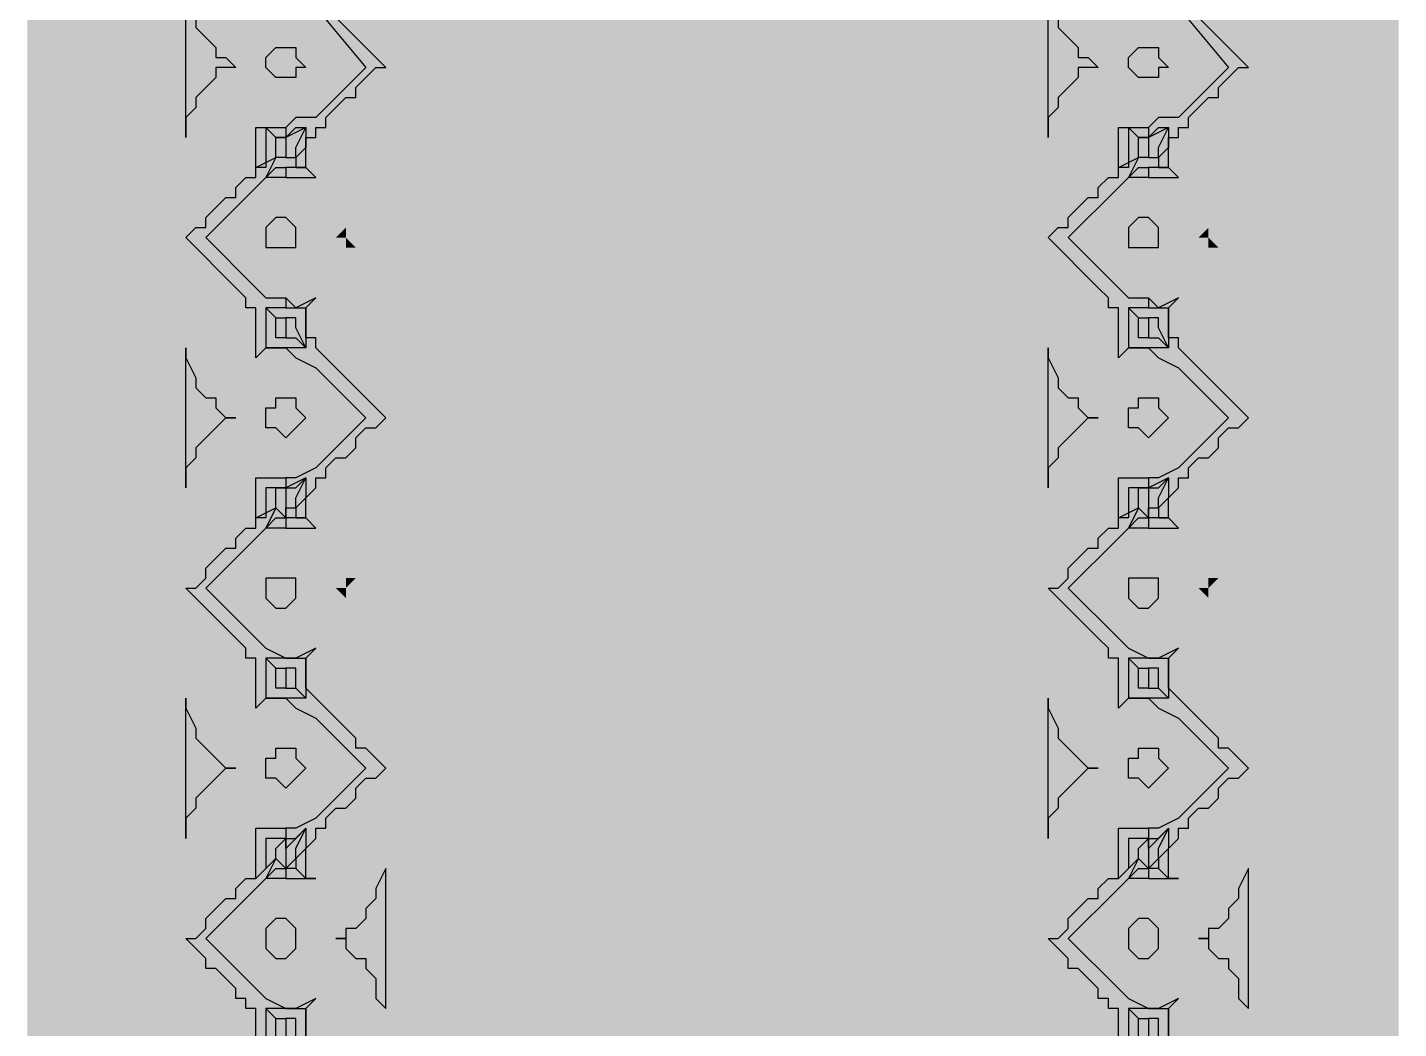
# Model space of a CAD drawing. Extents: x 25 to 394, y 90 to 639.
# Drawn here: x 307.38 to 333.91, y 211.15 to 230.52 of the extents above; entities that cross this region are included whole.
import ezdxf

# ---------------------------------------------------------------- set-up
doc = ezdxf.new("R2010")
doc.units = 0
doc.header["$MEASUREMENT"] = 0
doc.layers.get('0').update_dxf_attribs({"linetype": 'CONTINUOUS'})
doc.layers.add('FURN', color=144, linetype='CONTINUOUS')

# ---------------------------------------------------------------- blocks, each defined once
blk = doc.blocks.new('CARPET_RECT_OK')
at = {"color": 43, "linetype": 'CONTINUOUS'}
for points in [[(-10.774, 8.821), (-10.774, 8.596), (-10.774, 8.596), (-10.774, 8.371), (-10.774, 8.146), (-10.999, 7.921), (-10.549, 8.146), (-10.324, 8.146), (-10.324, 8.146), (-10.324, 8.146), (-10.549, 8.146), (-10.774, 8.146), (-10.774, 8.146), (-10.774, 8.371), (-10.774, 8.371), (-10.774, 8.596), (-10.774, 8.596), (-10.774, 8.821)], [(-10.549, 8.821), (-10.549, 8.596), (-10.549, 8.596), (-10.549, 8.596), (-10.549, 8.371), (-10.324, 8.371), (-10.324, 8.371), (-10.324, 8.371), (-10.324, 8.821)], [(8.622, 8.821), (8.622, 8.596), (8.622, 8.596), (8.622, 8.371), (8.622, 8.146), (8.397, 7.921), (8.847, 8.146), (9.072, 8.146), (9.072, 8.146), (9.072, 8.146), (8.847, 8.146), (8.622, 8.146), (8.622, 8.146), (8.622, 8.371), (8.622, 8.371), (8.622, 8.596), (8.622, 8.596), (8.622, 8.821)], [(8.847, 8.821), (8.847, 8.596), (8.847, 8.596), (8.847, 8.596), (8.847, 8.371), (9.072, 8.371), (9.072, 8.371), (9.072, 8.371), (9.072, 8.821)], [(-9.649, 8.821), (-9.649, 8.596), (-9.649, 8.371), (-9.649, 8.146), (-9.423, 8.146), (-9.423, 7.921), (-9.198, 7.921), (-9.198, 7.696), (-8.973, 7.47), (-8.748, 7.245), (-8.523, 7.245), (-8.523, 7.02), (-8.298, 6.795), (-8.073, 6.57), (-8.298, 6.57), (-8.523, 6.345), (-8.523, 6.12), (-8.748, 5.895), (-8.973, 5.67), (-9.198, 5.67), (-9.198, 5.445), (-9.423, 5.22), (-9.649, 5.22), (-9.649, 4.995), (-9.649, 4.77), (-9.649, 4.77), (-9.649, 4.545), (-9.649, 4.32), (-9.649, 4.32), (-9.649, 4.095), (-9.874, 4.095), (-10.324, 4.095), (-10.324, 4.32), (-10.324, 4.32), (-10.099, 4.32), (-9.874, 4.32), (-9.874, 4.32), (-9.874, 4.545), (-9.874, 4.545), (-9.874, 4.545), (-9.874, 4.77), (-9.874, 4.77), (-9.874, 4.995), (-9.649, 5.22), (-10.099, 4.77), (-10.099, 4.77), (-10.099, 4.545), (-10.099, 4.545), (-10.099, 4.545), (-10.099, 4.545), (-10.324, 4.32), (-10.324, 4.32), (-10.324, 4.995), (-10.324, 4.995), (-10.099, 4.77), (-9.874, 5.22), (-10.099, 4.995), (-10.324, 4.995), (-10.324, 5.22), (-10.324, 5.22), (-9.874, 5.22), (-9.649, 5.445), (-8.523, 6.57), (-9.649, 7.696), (-9.874, 7.921), (-10.324, 8.146), (-10.324, 8.146), (-10.324, 8.146), (-10.099, 8.146), (-9.874, 8.146), (-10.099, 8.371), (-10.324, 8.371), (-10.324, 8.371), (-10.324, 8.821)], [(-10.099, 8.821), (-10.099, 8.596), (-10.099, 8.596), (-10.099, 8.596), (-10.099, 8.371), (-9.874, 8.146), (-9.874, 8.371), (-9.874, 8.371), (-9.874, 8.596), (-9.874, 8.596), (-9.874, 8.821)], [(9.747, 8.821), (9.747, 8.596), (9.747, 8.371), (9.747, 8.146), (9.972, 8.146), (9.972, 7.921), (10.197, 7.921), (10.197, 7.696), (10.422, 7.47), (10.647, 7.245), (10.872, 7.245), (10.872, 7.02), (11.098, 6.795), (11.323, 6.57), (11.098, 6.57), (10.872, 6.345), (10.872, 6.12), (10.647, 5.895), (10.422, 5.67), (10.197, 5.67), (10.197, 5.445), (9.972, 5.22), (9.747, 5.22), (9.747, 4.995), (9.747, 4.77), (9.747, 4.77), (9.747, 4.545), (9.747, 4.32), (9.747, 4.32), (9.747, 4.095), (9.522, 4.095), (9.072, 4.095), (9.072, 4.32), (9.072, 4.32), (9.297, 4.32), (9.522, 4.32), (9.522, 4.32), (9.522, 4.545), (9.522, 4.545), (9.522, 4.545), (9.522, 4.77), (9.522, 4.77), (9.522, 4.995), (9.747, 5.22), (9.297, 4.77), (9.297, 4.77), (9.297, 4.545), (9.297, 4.545), (9.297, 4.545), (9.297, 4.545), (9.072, 4.32), (9.072, 4.32), (9.072, 4.995), (9.072, 4.995), (9.297, 4.77), (9.522, 5.22), (9.297, 4.995), (9.072, 4.995), (9.072, 5.22), (9.072, 5.22), (9.522, 5.22), (9.747, 5.445), (10.872, 6.57), (9.747, 7.696), (9.522, 7.921), (9.072, 8.146), (9.072, 8.146), (9.072, 8.146), (9.297, 8.146), (9.522, 8.146), (9.297, 8.371), (9.072, 8.371), (9.072, 8.371), (9.072, 8.821)], [(9.297, 8.821), (9.297, 8.596), (9.297, 8.596), (9.297, 8.596), (9.297, 8.371), (9.522, 8.146), (9.522, 8.371), (9.522, 8.371), (9.522, 8.596), (9.522, 8.596), (9.522, 8.821)], [(-10.999, -14.359), (-12.124, -13.009), (-10.999, -11.883), (-10.549, -11.883), (-10.324, -11.658), (-10.324, -11.658), (-10.324, -11.433), (-10.549, -11.658), (-10.774, -11.658), (-10.324, -11.433), (-10.324, -11.433), (-10.324, -11.433), (-10.324, -10.983), (-10.324, -10.983), (-10.324, -10.983), (-10.549, -10.983), (-10.549, -10.983), (-10.549, -11.208), (-10.549, -11.208), (-10.549, -11.208), (-10.774, -11.658), (-10.774, -11.433), (-10.774, -11.433), (-10.774, -11.208), (-10.549, -10.983), (-10.549, -10.983), (-10.549, -10.983), (-10.549, -10.758), (-10.774, -10.758), (-10.549, -10.758), (-10.324, -10.758), (-10.324, -10.758), (-10.324, -10.533), (-10.549, -10.533), (-10.999, -10.533), (-10.774, -10.758), (-10.774, -10.758), (-10.774, -10.983), (-10.774, -11.208), (-10.774, -11.433), (-10.999, -11.433), (-10.999, -11.658), (-11.224, -11.658), (-11.224, -11.883), (-11.449, -12.108), (-11.674, -12.333), (-11.899, -12.333), (-11.899, -12.558), (-12.124, -12.783), (-12.349, -13.009), (-12.574, -13.009), (-12.349, -13.234), (-12.124, -13.459), (-11.899, -13.684), (-11.899, -13.684), (-11.674, -13.909), (-11.449, -14.134)], [(8.397, -14.359), (7.272, -13.009), (8.397, -11.883), (8.847, -11.883), (9.072, -11.658), (9.072, -11.658), (9.072, -11.433), (8.847, -11.658), (8.622, -11.658), (9.072, -11.433), (9.072, -11.433), (9.072, -11.433), (9.072, -10.983), (9.072, -10.983), (9.072, -10.983), (8.847, -10.983), (8.847, -10.983), (8.847, -11.208), (8.847, -11.208), (8.847, -11.208), (8.622, -11.658), (8.622, -11.433), (8.622, -11.433), (8.622, -11.208), (8.847, -10.983), (8.847, -10.983), (8.847, -10.983), (8.847, -10.758), (8.622, -10.758), (8.847, -10.758), (9.072, -10.758), (9.072, -10.758), (9.072, -10.533), (8.847, -10.533), (8.397, -10.533), (8.622, -10.758), (8.622, -10.758), (8.622, -10.983), (8.622, -11.208), (8.622, -11.433), (8.397, -11.433), (8.397, -11.658), (8.172, -11.658), (8.172, -11.883), (7.947, -12.108), (7.722, -12.333), (7.497, -12.333), (7.497, -12.558), (7.272, -12.783), (7.047, -13.009), (6.822, -13.009), (7.047, -13.234), (7.272, -13.459), (7.497, -13.684), (7.497, -13.684), (7.722, -13.909), (7.947, -14.134)]]:
    blk.add_lwpolyline(points, dxfattribs=at)
for points in [[(-12.574, 4.995), (-12.349, 5.445), (-12.349, 5.67), (-12.124, 5.895), (-12.124, 6.12), (-11.899, 6.345), (-11.674, 6.345), (-11.674, 6.57), (-11.449, 6.57), (-11.674, 6.57), (-11.674, 6.795), (-11.899, 7.02), (-12.124, 7.02), (-12.124, 7.245), (-12.349, 7.47), (-12.349, 7.921), (-12.574, 8.146)], [(6.822, 4.995), (7.047, 5.445), (7.047, 5.67), (7.272, 5.895), (7.272, 6.12), (7.497, 6.345), (7.722, 6.345), (7.722, 6.57), (7.947, 6.57), (7.722, 6.57), (7.722, 6.795), (7.497, 7.02), (7.272, 7.02), (7.272, 7.245), (7.047, 7.47), (7.047, 7.921), (6.822, 8.146)], [(-10.324, 6.12), (-10.099, 6.12), (-9.874, 6.345), (-9.874, 6.345), (-9.874, 6.57), (-9.874, 6.795), (-9.874, 6.795), (-10.099, 7.02), (-10.324, 7.02), (-10.324, 7.02), (-10.549, 6.795), (-10.549, 6.795), (-10.549, 6.57), (-10.549, 6.345), (-10.549, 6.345), (-10.324, 6.12)], [(9.072, 6.12), (9.297, 6.12), (9.522, 6.345), (9.522, 6.345), (9.522, 6.57), (9.522, 6.795), (9.522, 6.795), (9.297, 7.02), (9.072, 7.02), (9.072, 7.02), (8.847, 6.795), (8.847, 6.795), (8.847, 6.57), (8.847, 6.345), (8.847, 6.345), (9.072, 6.12)], [(-10.324, 5.22), (-10.549, 5.22), (-10.999, 5.22), (-10.774, 5.22), (-10.774, 4.995), (-10.774, 4.77), (-10.774, 4.545), (-10.774, 4.545), (-10.999, 4.32), (-10.999, 4.095), (-11.224, 4.095), (-11.224, 3.87), (-11.449, 3.645), (-11.674, 3.645), (-11.899, 3.42), (-11.899, 3.195), (-12.124, 2.97), (-12.349, 2.97), (-12.574, 2.745), (-12.349, 2.52), (-12.124, 2.294), (-11.899, 2.294), (-11.899, 2.069), (-11.674, 1.844), (-11.449, 1.619), (-11.224, 1.394), (-11.224, 1.394), (-10.999, 1.169), (-10.999, 1.169), (-10.774, 0.944), (-10.774, 0.719), (-10.774, 0.494), (-10.774, 0.494), (-10.774, 0.269), (-10.999, 0.044), (-10.549, 0.269), (-10.324, 0.269), (-10.324, 0.269), (-10.324, 0.269), (-10.549, 0.269), (-10.774, 0.269), (-10.774, 0.269), (-10.774, 0.494), (-10.774, 0.494), (-10.774, 0.719), (-10.774, 0.719), (-10.774, 0.944), (-10.774, 1.169), (-10.774, 1.169), (-10.549, 0.944), (-10.549, 0.719), (-10.549, 0.719), (-10.549, 0.719), (-10.549, 0.494), (-10.324, 0.494), (-10.324, 0.494), (-10.324, 0.494), (-10.324, 0.944), (-10.324, 0.944), (-10.549, 0.944), (-10.774, 1.169), (-10.549, 1.169), (-10.324, 1.169), (-10.324, 1.169), (-10.324, 1.169), (-10.549, 1.394), (-10.999, 1.619), (-12.124, 2.745), (-10.999, 3.87), (-10.549, 4.095), (-10.324, 4.095), (-10.324, 4.095), (-10.324, 4.32), (-10.549, 4.32), (-10.774, 4.095), (-10.324, 4.545), (-10.324, 4.32), (-10.324, 4.32), (-10.324, 4.995), (-10.324, 4.995), (-10.324, 4.995), (-10.549, 4.77), (-10.549, 4.77), (-10.549, 4.77), (-10.549, 4.545), (-10.549, 4.545), (-10.774, 4.095), (-10.774, 4.32), (-10.774, 4.545), (-10.774, 4.545), (-10.549, 4.77), (-10.549, 4.77), (-10.549, 4.995), (-10.549, 4.995), (-10.774, 5.22), (-10.549, 4.995), (-10.324, 4.995), (-10.324, 4.995)], [(9.072, 5.22), (8.847, 5.22), (8.397, 5.22), (8.622, 5.22), (8.622, 4.995), (8.622, 4.77), (8.622, 4.545), (8.622, 4.545), (8.397, 4.32), (8.397, 4.095), (8.172, 4.095), (8.172, 3.87), (7.947, 3.645), (7.722, 3.645), (7.497, 3.42), (7.497, 3.195), (7.272, 2.97), (7.047, 2.97), (6.822, 2.745), (7.047, 2.52), (7.272, 2.294), (7.497, 2.294), (7.497, 2.069), (7.722, 1.844), (7.947, 1.619), (8.172, 1.394), (8.172, 1.394), (8.397, 1.169), (8.397, 1.169), (8.622, 0.944), (8.622, 0.719), (8.622, 0.494), (8.622, 0.494), (8.622, 0.269), (8.397, 0.044), (8.847, 0.269), (9.072, 0.269), (9.072, 0.269), (9.072, 0.269), (8.847, 0.269), (8.622, 0.269), (8.622, 0.269), (8.622, 0.494), (8.622, 0.494), (8.622, 0.719), (8.622, 0.719), (8.622, 0.944), (8.622, 1.169), (8.622, 1.169), (8.847, 0.944), (8.847, 0.719), (8.847, 0.719), (8.847, 0.719), (8.847, 0.494), (9.072, 0.494), (9.072, 0.494), (9.072, 0.494), (9.072, 0.944), (9.072, 0.944), (8.847, 0.944), (8.622, 1.169), (8.847, 1.169), (9.072, 1.169), (9.072, 1.169), (9.072, 1.169), (8.847, 1.394), (8.397, 1.619), (7.272, 2.745), (8.397, 3.87), (8.847, 4.095), (9.072, 4.095), (9.072, 4.095), (9.072, 4.32), (8.847, 4.32), (8.622, 4.095), (9.072, 4.545), (9.072, 4.32), (9.072, 4.32), (9.072, 4.995), (9.072, 4.995), (9.072, 4.995), (8.847, 4.77), (8.847, 4.77), (8.847, 4.77), (8.847, 4.545), (8.847, 4.545), (8.622, 4.095), (8.622, 4.32), (8.622, 4.545), (8.622, 4.545), (8.847, 4.77), (8.847, 4.77), (8.847, 4.995), (8.847, 4.995), (8.622, 5.22), (8.847, 4.995), (9.072, 4.995), (9.072, 4.995)], [(-8.073, 1.169), (-8.073, 1.394), (-8.298, 1.844), (-8.298, 2.069), (-8.523, 2.294), (-8.748, 2.52), (-8.748, 2.52), (-8.973, 2.745), (-9.198, 2.745), (-8.973, 2.745), (-8.748, 2.97), (-8.748, 2.97), (-8.523, 3.195), (-8.298, 3.42), (-8.298, 3.645), (-8.073, 3.87), (-8.073, 4.32)], [(11.323, 1.169), (11.323, 1.394), (11.098, 1.844), (11.098, 2.069), (10.872, 2.294), (10.647, 2.52), (10.647, 2.52), (10.422, 2.745), (10.197, 2.745), (10.422, 2.745), (10.647, 2.97), (10.647, 2.97), (10.872, 3.195), (11.098, 3.42), (11.098, 3.645), (11.323, 3.87), (11.323, 4.32)], [(-10.324, 2.294), (-10.549, 2.294), (-10.549, 2.52), (-10.549, 2.52), (-10.774, 2.745), (-10.549, 2.97), (-10.549, 2.97), (-10.549, 2.97), (-10.324, 3.195), (-10.099, 2.97), (-10.099, 2.97), (-9.874, 2.97), (-9.874, 2.745), (-9.874, 2.52), (-10.099, 2.52), (-10.099, 2.294)], [(9.072, 2.294), (8.847, 2.294), (8.847, 2.52), (8.847, 2.52), (8.622, 2.745), (8.847, 2.97), (8.847, 2.97), (8.847, 2.97), (9.072, 3.195), (9.297, 2.97), (9.297, 2.97), (9.522, 2.97), (9.522, 2.745), (9.522, 2.52), (9.297, 2.52), (9.297, 2.294)], [(-10.324, 1.169), (-9.874, 1.169), (-9.649, 1.394), (-9.649, 1.169), (-9.649, 0.944), (-9.649, 0.944), (-9.649, 0.719), (-9.649, 0.494), (-9.649, 0.269), (-9.423, 0.269), (-9.423, 0.044), (-9.198, -0.181), (-9.198, -0.181), (-8.973, -0.406), (-8.748, -0.631), (-8.523, -0.856), (-8.523, -0.856), (-8.298, -1.081), (-8.073, -1.306), (-8.298, -1.306), (-8.523, -1.531), (-8.523, -1.756), (-8.748, -1.981), (-8.973, -2.206), (-9.198, -2.206), (-9.198, -2.431), (-9.423, -2.656), (-9.649, -2.656), (-9.649, -2.882), (-9.649, -3.107), (-9.649, -3.107), (-9.649, -3.332), (-9.649, -3.557), (-9.649, -3.782), (-9.649, -3.782), (-9.874, -3.782), (-10.324, -3.782), (-10.324, -3.557), (-10.324, -3.557), (-10.099, -3.557), (-9.874, -3.557), (-9.874, -3.557), (-9.874, -3.557), (-9.874, -3.332), (-9.874, -3.332), (-9.874, -3.107), (-9.874, -3.107), (-9.874, -2.882), (-9.649, -2.882), (-10.099, -3.107), (-10.099, -3.107), (-10.099, -3.332), (-10.099, -3.332), (-10.099, -3.332), (-10.099, -3.557), (-10.324, -3.557), (-10.324, -3.557), (-10.324, -2.882), (-10.324, -2.882), (-10.099, -3.107), (-9.874, -2.656), (-10.099, -2.882), (-10.324, -2.882), (-10.324, -2.656), (-10.324, -2.656), (-9.874, -2.656), (-9.649, -2.431), (-8.523, -1.306), (-9.649, -0.181), (-9.874, 0.044), (-10.324, 0.269), (-10.324, 0.269), (-10.324, 0.269), (-10.099, 0.269), (-9.874, 0.269), (-10.099, 0.494), (-10.324, 0.494), (-10.324, 0.494), (-10.324, 0.944), (-10.324, 0.944), (-10.099, 0.944), (-10.099, 0.944), (-10.099, 0.719), (-10.099, 0.719), (-10.099, 0.719), (-10.099, 0.494), (-9.874, 0.269), (-9.874, 0.494), (-9.874, 0.494), (-9.874, 0.719), (-9.874, 0.719), (-9.874, 0.944), (-9.874, 0.944), (-9.874, 1.169), (-9.874, 1.169), (-10.099, 1.169), (-10.324, 1.169), (-10.324, 1.169)], [(9.072, 1.169), (9.522, 1.169), (9.747, 1.394), (9.747, 1.169), (9.747, 0.944), (9.747, 0.944), (9.747, 0.719), (9.747, 0.494), (9.747, 0.269), (9.972, 0.269), (9.972, 0.044), (10.197, -0.181), (10.197, -0.181), (10.422, -0.406), (10.647, -0.631), (10.872, -0.856), (10.872, -0.856), (11.098, -1.081), (11.323, -1.306), (11.098, -1.306), (10.872, -1.531), (10.872, -1.756), (10.647, -1.981), (10.422, -2.206), (10.197, -2.206), (10.197, -2.431), (9.972, -2.656), (9.747, -2.656), (9.747, -2.882), (9.747, -3.107), (9.747, -3.107), (9.747, -3.332), (9.747, -3.557), (9.747, -3.782), (9.747, -3.782), (9.522, -3.782), (9.072, -3.782), (9.072, -3.557), (9.072, -3.557), (9.297, -3.557), (9.522, -3.557), (9.522, -3.557), (9.522, -3.557), (9.522, -3.332), (9.522, -3.332), (9.522, -3.107), (9.522, -3.107), (9.522, -2.882), (9.747, -2.882), (9.297, -3.107), (9.297, -3.107), (9.297, -3.332), (9.297, -3.332), (9.297, -3.332), (9.297, -3.557), (9.072, -3.557), (9.072, -3.557), (9.072, -2.882), (9.072, -2.882), (9.297, -3.107), (9.522, -2.656), (9.297, -2.882), (9.072, -2.882), (9.072, -2.656), (9.072, -2.656), (9.522, -2.656), (9.747, -2.431), (10.872, -1.306), (9.747, -0.181), (9.522, 0.044), (9.072, 0.269), (9.072, 0.269), (9.072, 0.269), (9.297, 0.269), (9.522, 0.269), (9.297, 0.494), (9.072, 0.494), (9.072, 0.494), (9.072, 0.944), (9.072, 0.944), (9.297, 0.944), (9.297, 0.944), (9.297, 0.719), (9.297, 0.719), (9.297, 0.719), (9.297, 0.494), (9.522, 0.269), (9.522, 0.494), (9.522, 0.494), (9.522, 0.719), (9.522, 0.719), (9.522, 0.944), (9.522, 0.944), (9.522, 1.169), (9.522, 1.169), (9.297, 1.169), (9.072, 1.169), (9.072, 1.169)], [(-10.324, -1.531), (-10.099, -1.531), (-9.874, -1.531), (-9.874, -1.531), (-9.874, -1.306), (-9.874, -1.081), (-9.874, -1.081), (-10.099, -0.856), (-10.324, -0.856), (-10.324, -0.856), (-10.549, -1.081), (-10.549, -1.081), (-10.549, -1.306), (-10.549, -1.531), (-10.549, -1.531), (-10.324, -1.531)], [(9.072, -1.531), (9.297, -1.531), (9.522, -1.531), (9.522, -1.531), (9.522, -1.306), (9.522, -1.081), (9.522, -1.081), (9.297, -0.856), (9.072, -0.856), (9.072, -0.856), (8.847, -1.081), (8.847, -1.081), (8.847, -1.306), (8.847, -1.531), (8.847, -1.531), (9.072, -1.531)], [(-10.324, -2.656), (-10.549, -2.656), (-10.999, -2.656), (-10.774, -2.882), (-10.774, -2.882), (-10.774, -3.107), (-10.774, -3.332), (-10.774, -3.332), (-10.999, -3.557), (-10.999, -3.782), (-11.224, -3.782), (-11.224, -4.007), (-11.449, -4.232), (-11.674, -4.232), (-11.899, -4.457), (-11.899, -4.682), (-12.124, -4.907), (-12.349, -4.907), (-12.574, -5.132), (-12.349, -5.357), (-12.124, -5.582), (-11.899, -5.807), (-11.899, -5.807), (-11.674, -6.032), (-11.449, -6.257), (-11.224, -6.482), (-11.224, -6.482), (-10.999, -6.707), (-10.999, -6.932), (-10.774, -6.932), (-10.774, -7.157), (-10.774, -7.382), (-10.774, -7.382), (-10.774, -7.607), (-10.999, -7.833), (-10.549, -7.607), (-10.324, -7.833), (-10.324, -7.607), (-10.324, -7.607), (-10.549, -7.607), (-10.774, -7.607), (-10.774, -7.607), (-10.774, -7.382), (-10.774, -7.382), (-10.774, -7.157), (-10.774, -7.157), (-10.774, -6.932), (-10.774, -6.932), (-10.774, -6.707), (-10.549, -7.157), (-10.549, -7.157), (-10.549, -7.157), (-10.549, -7.382), (-10.549, -7.382), (-10.324, -7.382), (-10.324, -7.382), (-10.324, -7.382), (-10.324, -6.932), (-10.324, -6.932), (-10.549, -6.932), (-10.774, -6.707), (-10.549, -6.707), (-10.324, -6.707), (-10.324, -6.707), (-10.324, -6.707), (-10.549, -6.482), (-10.999, -6.257), (-12.124, -5.132), (-10.999, -4.007), (-10.549, -3.782), (-10.324, -3.782), (-10.324, -3.782), (-10.324, -3.557), (-10.549, -3.557), (-10.774, -3.782), (-10.324, -3.557), (-10.324, -3.557), (-10.324, -3.557), (-10.324, -2.882), (-10.324, -2.882), (-10.324, -3.107), (-10.549, -3.107), (-10.549, -3.107), (-10.549, -3.107), (-10.549, -3.332), (-10.549, -3.332), (-10.774, -3.782), (-10.774, -3.557), (-10.774, -3.332), (-10.774, -3.332), (-10.549, -3.107), (-10.549, -3.107), (-10.549, -2.882), (-10.549, -2.882), (-10.774, -2.882), (-10.549, -2.882), (-10.324, -2.882), (-10.324, -2.882)], [(9.072, -2.656), (8.847, -2.656), (8.397, -2.656), (8.622, -2.882), (8.622, -2.882), (8.622, -3.107), (8.622, -3.332), (8.622, -3.332), (8.397, -3.557), (8.397, -3.782), (8.172, -3.782), (8.172, -4.007), (7.947, -4.232), (7.722, -4.232), (7.497, -4.457), (7.497, -4.682), (7.272, -4.907), (7.047, -4.907), (6.822, -5.132), (7.047, -5.357), (7.272, -5.582), (7.497, -5.807), (7.497, -5.807), (7.722, -6.032), (7.947, -6.257), (8.172, -6.482), (8.172, -6.482), (8.397, -6.707), (8.397, -6.932), (8.622, -6.932), (8.622, -7.157), (8.622, -7.382), (8.622, -7.382), (8.622, -7.607), (8.397, -7.833), (8.847, -7.607), (9.072, -7.833), (9.072, -7.607), (9.072, -7.607), (8.847, -7.607), (8.622, -7.607), (8.622, -7.607), (8.622, -7.382), (8.622, -7.382), (8.622, -7.157), (8.622, -7.157), (8.622, -6.932), (8.622, -6.932), (8.622, -6.707), (8.847, -7.157), (8.847, -7.157), (8.847, -7.157), (8.847, -7.382), (8.847, -7.382), (9.072, -7.382), (9.072, -7.382), (9.072, -7.382), (9.072, -6.932), (9.072, -6.932), (8.847, -6.932), (8.622, -6.707), (8.847, -6.707), (9.072, -6.707), (9.072, -6.707), (9.072, -6.707), (8.847, -6.482), (8.397, -6.257), (7.272, -5.132), (8.397, -4.007), (8.847, -3.782), (9.072, -3.782), (9.072, -3.782), (9.072, -3.557), (8.847, -3.557), (8.622, -3.782), (9.072, -3.557), (9.072, -3.557), (9.072, -3.557), (9.072, -2.882), (9.072, -2.882), (9.072, -3.107), (8.847, -3.107), (8.847, -3.107), (8.847, -3.107), (8.847, -3.332), (8.847, -3.332), (8.622, -3.782), (8.622, -3.557), (8.622, -3.332), (8.622, -3.332), (8.847, -3.107), (8.847, -3.107), (8.847, -2.882), (8.847, -2.882), (8.622, -2.882), (8.847, -2.882), (9.072, -2.882), (9.072, -2.882)], [(-8.073, -6.707), (-8.073, -6.482), (-8.298, -6.032), (-8.298, -5.807), (-8.523, -5.582), (-8.748, -5.582), (-8.748, -5.357), (-8.973, -5.132), (-9.198, -5.132), (-8.973, -5.132), (-8.748, -4.907), (-8.748, -4.907), (-8.523, -4.682), (-8.298, -4.457), (-8.298, -4.232), (-8.073, -4.007), (-8.073, -3.557)], [(11.323, -6.707), (11.323, -6.482), (11.098, -6.032), (11.098, -5.807), (10.872, -5.582), (10.647, -5.582), (10.647, -5.357), (10.422, -5.132), (10.197, -5.132), (10.422, -5.132), (10.647, -4.907), (10.647, -4.907), (10.872, -4.682), (11.098, -4.457), (11.098, -4.232), (11.323, -4.007), (11.323, -3.557)], [(-10.324, -5.582), (-10.549, -5.582), (-10.549, -5.357), (-10.549, -5.357), (-10.774, -5.132), (-10.549, -4.907), (-10.549, -4.907), (-10.549, -4.907), (-10.324, -4.682), (-10.099, -4.907), (-10.099, -4.907), (-9.874, -4.907), (-9.874, -5.132), (-9.874, -5.357), (-10.099, -5.357), (-10.099, -5.582)], [(9.072, -5.582), (8.847, -5.582), (8.847, -5.357), (8.847, -5.357), (8.622, -5.132), (8.847, -4.907), (8.847, -4.907), (8.847, -4.907), (9.072, -4.682), (9.297, -4.907), (9.297, -4.907), (9.522, -4.907), (9.522, -5.132), (9.522, -5.357), (9.297, -5.357), (9.297, -5.582)], [(-10.324, -6.707), (-9.874, -6.707), (-9.649, -6.482), (-9.649, -6.707), (-9.649, -6.932), (-9.649, -7.157), (-9.649, -7.157), (-9.649, -7.382), (-9.649, -7.607), (-9.423, -7.607), (-9.423, -7.833), (-9.198, -8.058), (-9.198, -8.058), (-8.973, -8.283), (-8.748, -8.508), (-8.523, -8.733), (-8.523, -8.733), (-8.298, -8.958), (-8.073, -9.183), (-8.298, -9.408), (-8.523, -9.408), (-8.523, -9.633), (-8.748, -9.858), (-8.973, -10.083), (-9.198, -10.083), (-9.198, -10.308), (-9.423, -10.533), (-9.649, -10.533), (-9.649, -10.758), (-9.649, -10.983), (-9.649, -10.983), (-9.649, -11.208), (-9.649, -11.433), (-9.649, -11.658), (-9.649, -11.658), (-9.874, -11.658), (-10.324, -11.658), (-10.324, -11.433), (-10.324, -11.433), (-10.099, -11.433), (-9.874, -11.658), (-9.874, -11.433), (-9.874, -11.433), (-9.874, -11.208), (-9.874, -11.208), (-9.874, -10.983), (-9.874, -10.983), (-9.874, -10.758), (-9.649, -10.758), (-10.099, -10.983), (-10.099, -10.983), (-10.099, -11.208), (-10.099, -11.208), (-10.099, -11.208), (-10.099, -11.433), (-10.324, -11.433), (-10.324, -11.433), (-10.324, -10.983), (-10.324, -10.983), (-10.099, -10.983), (-9.874, -10.533), (-10.099, -10.758), (-10.324, -10.758), (-10.324, -10.533), (-10.324, -10.533), (-9.874, -10.533), (-9.649, -10.308), (-8.523, -9.183), (-9.649, -8.058), (-9.874, -7.833), (-10.324, -7.833), (-10.324, -7.833), (-10.324, -7.607), (-10.099, -7.607), (-9.874, -7.607), (-10.099, -7.382), (-10.324, -7.382), (-10.324, -7.382), (-10.324, -6.932), (-10.324, -6.932), (-10.099, -6.932), (-10.099, -6.932), (-10.099, -7.157), (-10.099, -7.157), (-10.099, -7.157), (-10.099, -7.382), (-9.874, -7.607), (-9.874, -7.607), (-9.874, -7.382), (-9.874, -7.157), (-9.874, -7.157), (-9.874, -6.932), (-9.874, -6.932), (-9.874, -6.932), (-9.874, -6.707), (-10.099, -6.707), (-10.324, -6.707), (-10.324, -6.707)], [(9.072, -6.707), (9.522, -6.707), (9.747, -6.482), (9.747, -6.707), (9.747, -6.932), (9.747, -7.157), (9.747, -7.157), (9.747, -7.382), (9.747, -7.607), (9.972, -7.607), (9.972, -7.833), (10.197, -8.058), (10.197, -8.058), (10.422, -8.283), (10.647, -8.508), (10.872, -8.733), (10.872, -8.733), (11.098, -8.958), (11.323, -9.183), (11.098, -9.408), (10.872, -9.408), (10.872, -9.633), (10.647, -9.858), (10.422, -10.083), (10.197, -10.083), (10.197, -10.308), (9.972, -10.533), (9.747, -10.533), (9.747, -10.758), (9.747, -10.983), (9.747, -10.983), (9.747, -11.208), (9.747, -11.433), (9.747, -11.658), (9.747, -11.658), (9.522, -11.658), (9.072, -11.658), (9.072, -11.433), (9.072, -11.433), (9.297, -11.433), (9.522, -11.658), (9.522, -11.433), (9.522, -11.433), (9.522, -11.208), (9.522, -11.208), (9.522, -10.983), (9.522, -10.983), (9.522, -10.758), (9.747, -10.758), (9.297, -10.983), (9.297, -10.983), (9.297, -11.208), (9.297, -11.208), (9.297, -11.208), (9.297, -11.433), (9.072, -11.433), (9.072, -11.433), (9.072, -10.983), (9.072, -10.983), (9.297, -10.983), (9.522, -10.533), (9.297, -10.758), (9.072, -10.758), (9.072, -10.533), (9.072, -10.533), (9.522, -10.533), (9.747, -10.308), (10.872, -9.183), (9.747, -8.058), (9.522, -7.833), (9.072, -7.833), (9.072, -7.833), (9.072, -7.607), (9.297, -7.607), (9.522, -7.607), (9.297, -7.382), (9.072, -7.382), (9.072, -7.382), (9.072, -6.932), (9.072, -6.932), (9.297, -6.932), (9.297, -6.932), (9.297, -7.157), (9.297, -7.157), (9.297, -7.157), (9.297, -7.382), (9.522, -7.607), (9.522, -7.607), (9.522, -7.382), (9.522, -7.157), (9.522, -7.157), (9.522, -6.932), (9.522, -6.932), (9.522, -6.932), (9.522, -6.707), (9.297, -6.707), (9.072, -6.707), (9.072, -6.707)], [(-10.324, -9.633), (-10.099, -9.633), (-9.874, -9.408), (-9.874, -9.408), (-9.874, -9.183), (-9.874, -8.958), (-9.874, -8.958), (-10.099, -8.958), (-10.324, -8.958), (-10.324, -8.958), (-10.549, -8.958), (-10.549, -8.958), (-10.549, -9.183), (-10.549, -9.408), (-10.549, -9.408), (-10.324, -9.633)], [(9.072, -9.633), (9.297, -9.633), (9.522, -9.408), (9.522, -9.408), (9.522, -9.183), (9.522, -8.958), (9.522, -8.958), (9.297, -8.958), (9.072, -8.958), (9.072, -8.958), (8.847, -8.958), (8.847, -8.958), (8.847, -9.183), (8.847, -9.408), (8.847, -9.408), (9.072, -9.633)], [(-8.073, -14.584), (-8.073, -14.359), (-8.298, -14.134), (-8.298, -13.909), (-8.523, -13.684), (-8.748, -13.459), (-8.748, -13.234), (-8.973, -13.234), (-9.198, -13.009), (-8.973, -13.009), (-8.748, -13.009), (-8.748, -12.783), (-8.523, -12.558), (-8.298, -12.333), (-8.298, -12.108), (-8.073, -11.883), (-8.073, -11.433)], [(11.323, -14.584), (11.323, -14.359), (11.098, -14.134), (11.098, -13.909), (10.872, -13.684), (10.647, -13.459), (10.647, -13.234), (10.422, -13.234), (10.197, -13.009), (10.422, -13.009), (10.647, -13.009), (10.647, -12.783), (10.872, -12.558), (11.098, -12.333), (11.098, -12.108), (11.323, -11.883), (11.323, -11.433)], [(-10.324, -13.459), (-10.549, -13.459), (-10.549, -13.459), (-10.549, -13.234), (-10.774, -13.009), (-10.549, -13.009), (-10.549, -12.783), (-10.549, -12.783), (-10.324, -12.783), (-10.099, -12.783), (-10.099, -12.783), (-9.874, -13.009), (-9.874, -13.009), (-9.874, -13.234), (-10.099, -13.459), (-10.099, -13.459)], [(9.072, -13.459), (8.847, -13.459), (8.847, -13.459), (8.847, -13.234), (8.622, -13.009), (8.847, -13.009), (8.847, -12.783), (8.847, -12.783), (9.072, -12.783), (9.297, -12.783), (9.297, -12.783), (9.522, -13.009), (9.522, -13.009), (9.522, -13.234), (9.297, -13.459), (9.297, -13.459)]]:
    blk.add_lwpolyline(points, close=True, dxfattribs=at)
at = {"color": 13, "linetype": 'CONTINUOUS'}
blk.add_solid([(-15.95, -32.587), (-15.95, 30.2), (14.881, -32.587), (14.881, 30.2)], dxfattribs=at)
at = {"color": 23, "linetype": 'CONTINUOUS'}
for points in [[(-14.374, 28.85), (-13.699, 28.4), (-13.699, -30.787)], [(-13.699, -30.787), (-14.374, -31.237), (-14.374, 28.85)], [(12.631, 28.4), (13.306, 28.85), (13.306, -31.237)], [(13.306, -31.237), (12.631, -30.787), (12.631, 28.4)]]:
    blk.add_solid(points, dxfattribs=at)
at = {"color": 43, "linetype": 'CONTINUOUS'}
for points in [[(-12.574, 0.269), (-12.349, 0.044), (-12.349, -0.406)], [(-12.574, -2.882), (-12.574, 0.269), (-12.349, -0.406)], [(6.822, 0.269), (7.047, 0.044), (7.047, -0.406)], [(6.822, -2.882), (6.822, 0.269), (7.047, -0.406)], [(-12.349, -2.206), (-12.574, -2.882), (-12.349, -0.406)], [(-12.349, -0.406), (-12.124, -0.631), (-12.124, -0.856)], [(-12.349, -2.206), (-12.349, -0.406), (-12.124, -0.856)], [(7.047, -2.206), (6.822, -2.882), (7.047, -0.406)], [(7.047, -0.406), (7.272, -0.631), (7.272, -0.856)], [(7.047, -2.206), (7.047, -0.406), (7.272, -0.856)], [(-12.124, -1.756), (-12.349, -2.206), (-12.124, -0.856)], [(-12.124, -0.856), (-11.899, -0.856), (-11.674, -1.081)], [(-11.674, -1.081), (-12.124, -1.756), (-12.124, -0.856)], [(-12.124, -0.856), (-11.674, -1.081), (-11.674, -1.081)], [(7.272, -1.756), (7.047, -2.206), (7.272, -0.856)], [(7.272, -0.856), (7.497, -0.856), (7.722, -1.081)], [(7.722, -1.081), (7.272, -1.756), (7.272, -0.856)], [(7.272, -0.856), (7.722, -1.081), (7.722, -1.081)], [(-11.674, -1.081), (-11.899, -1.531), (-12.124, -1.756)], [(-11.674, -1.081), (-11.674, -1.306), (-11.899, -1.531)], [(-11.674, -1.081), (-11.449, -1.306), (-11.674, -1.306)], [(7.722, -1.081), (7.497, -1.531), (7.272, -1.756)], [(7.722, -1.081), (7.722, -1.306), (7.497, -1.531)], [(7.722, -1.081), (7.947, -1.306), (7.722, -1.306)], [(-11.674, -1.306), (-11.674, -1.531), (-11.899, -1.531)], [(7.722, -1.306), (7.722, -1.531), (7.497, -1.531)], [(-12.124, -1.756), (-12.124, -1.981), (-12.349, -2.206)], [(7.272, -1.756), (7.272, -1.981), (7.047, -2.206)], [(-12.349, -2.206), (-12.349, -2.431), (-12.574, -2.882)], [(7.047, -2.206), (7.047, -2.431), (6.822, -2.882)], [(-12.574, -7.607), (-12.349, -8.058), (-12.349, -8.283)], [(-12.124, -9.633), (-12.574, -10.758), (-12.574, -7.607)], [(-12.124, -9.633), (-12.574, -7.607), (-12.349, -8.283)], [(6.822, -7.607), (7.047, -8.058), (7.047, -8.283)], [(7.272, -9.633), (6.822, -10.758), (6.822, -7.607)], [(7.272, -9.633), (6.822, -7.607), (7.047, -8.283)], [(-12.349, -8.283), (-12.124, -8.508), (-12.124, -8.733)], [(-12.124, -9.633), (-12.349, -8.283), (-12.124, -8.733)], [(7.047, -8.283), (7.272, -8.508), (7.272, -8.733)], [(7.272, -9.633), (7.047, -8.283), (7.272, -8.733)], [(-12.124, -8.733), (-11.899, -8.958), (-11.674, -9.408)], [(-12.124, -9.633), (-12.124, -8.733), (-11.674, -9.408)], [(7.272, -8.733), (7.497, -8.958), (7.722, -9.408)], [(7.272, -9.633), (7.272, -8.733), (7.722, -9.408)], [(-11.899, -8.958), (-11.674, -8.958), (-11.674, -9.183)], [(-11.899, -8.958), (-11.674, -9.183), (-11.674, -9.408)], [(-11.674, -9.183), (-11.449, -9.183), (-11.674, -9.408)], [(7.497, -8.958), (7.722, -8.958), (7.722, -9.183)], [(7.497, -8.958), (7.722, -9.183), (7.722, -9.408)], [(7.722, -9.183), (7.947, -9.183), (7.722, -9.408)], [(-11.674, -9.408), (-11.899, -9.633), (-12.124, -9.633)], [(-11.674, -9.408), (-11.674, -9.408), (-12.124, -9.633)], [(7.722, -9.408), (7.497, -9.633), (7.272, -9.633)], [(7.722, -9.408), (7.722, -9.408), (7.272, -9.633)], [(-12.124, -9.633), (-12.349, -10.308), (-12.574, -10.758)], [(-12.124, -9.633), (-12.124, -9.858), (-12.349, -10.308)], [(7.272, -9.633), (7.047, -10.308), (6.822, -10.758)], [(7.272, -9.633), (7.272, -9.858), (7.047, -10.308)], [(-12.349, -10.308), (-12.349, -10.533), (-12.574, -10.758)], [(7.047, -10.308), (7.047, -10.533), (6.822, -10.758)]]:
    blk.add_solid(points, dxfattribs=at)

msp = doc.modelspace()

# ---------------------------------------------------------------- block references
at = {"layer": 'FURN', "xscale": 0.8606250000011642, "yscale": 0.8606250000029831, "zscale": 0.8606249999999999, "rotation": 180}
msp.add_blockref('CARPET_RECT_OK', (320.183, 218.551), dxfattribs=at)

doc.saveas('drawing.dxf')
